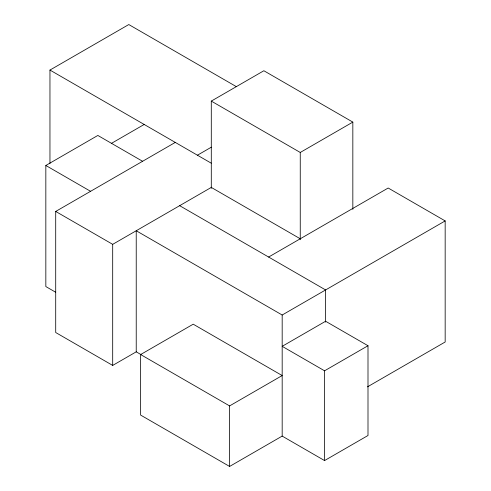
<?xml version="1.0" encoding="UTF-8"?>
<svg xmlns="http://www.w3.org/2000/svg" width="491" height="491" viewBox="0 0 491 491"><rect width="100%" height="100%" fill="white"/><g stroke="black" fill="none" stroke-linecap="round" stroke-linejoin="round"><path stroke-width="0.74" d="M49.959 163.552L49.959 70.066L128.789 24.55L236.41 86.68M55.704 292.255L45.835 286.56L45.835 165.479L97.844 135.448L142.593 161.287M111.5 143.335L144.188 124.462M211.29 188.341L211.29 101.097L263.863 70.741L352.833 122.106L352.833 209.35M136.602 351.617L112.691 365.421L55.71 332.524L55.71 211.443L175.275 142.415M197.437 155.211L211.345 147.177M55.71 211.443L112.691 244.34L211.664 187.2M211.29 101.097L300.253 152.462L352.833 122.106M268.62 257.045L388.185 188.016L445.165 220.913L445.165 341.994L367.452 386.859M140.635 354.545L193.209 324.189L282.178 375.554L229.598 405.91L140.635 354.545L140.635 415.085L229.598 466.45L282.178 436.094L324.569 460.57L367.998 435.499L367.998 345.732L325.601 321.255L282.178 346.327L324.569 370.803L367.998 345.732M140.874 354.514L136.228 351.832L136.228 230.752L282.178 315.013L445.165 220.913M49.959 70.066L211.234 163.172M211.29 187.421L300.253 238.779M179.657 205.68L325.601 289.942L325.601 322.127M45.835 165.479L90.577 191.312M324.569 370.803L324.569 460.57M300.253 152.462L300.253 239.706M282.178 315.013L282.178 436.094M229.598 405.91L229.598 466.45M112.691 244.34L112.691 365.421"/></g></svg>
